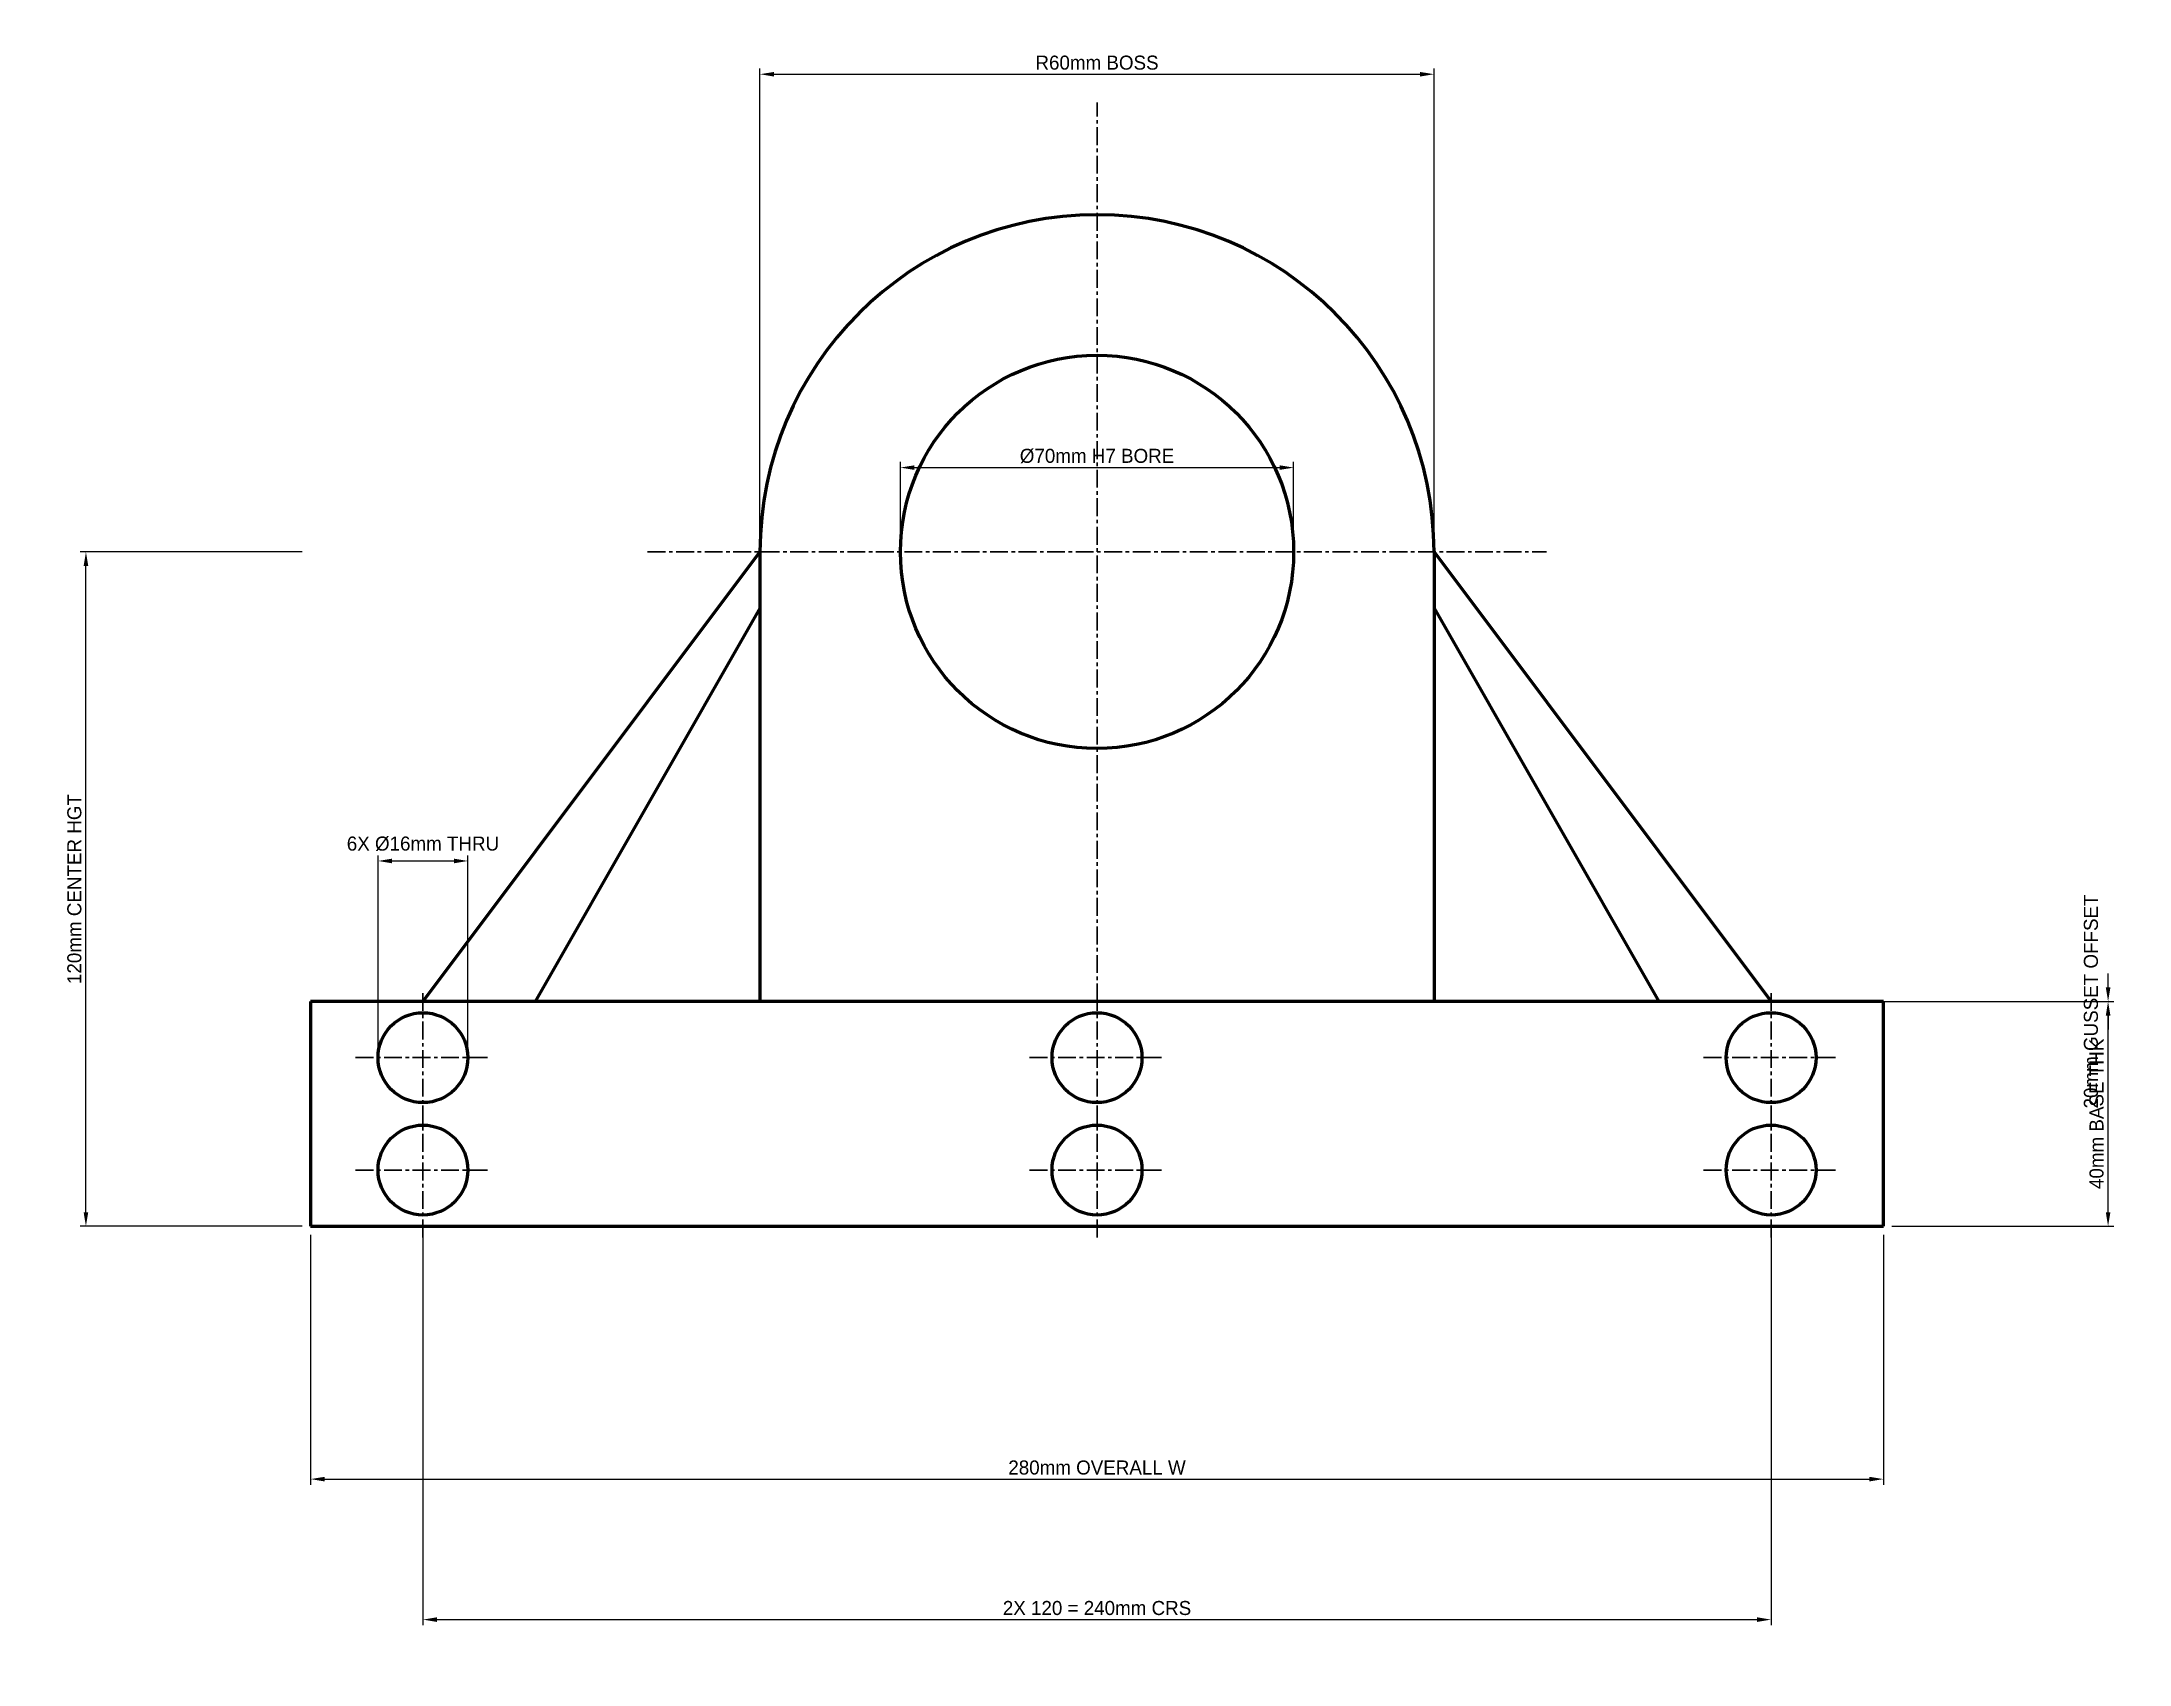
# Model space of a CAD drawing. Header units: metres. Extents: x -38 to 334, y -48 to 241.
import ezdxf

# ---------------------------------------------------------------- set-up
doc = ezdxf.new("R2010")
doc.units = ezdxf.units.M
doc.linetypes.add('CENTER', pattern=[5.08, 3.175, -0.635, 0.635, -0.635])
for name, color, linetype, lineweight in [('CENTERLINES', 7, 'CENTER', 30), ('DIMENSIONS', 7, 'Continuous', 30), ('GEOMETRY', 7, 'Continuous', 60)]:
    doc.layers.add(name, color=color, linetype=linetype, lineweight=lineweight)
doc.dimstyles.new('ENGINEERING_STYLE', dxfattribs={"dimtxt": 2.5, "dimasz": 2.5, "dimexe": 1, "dimexo": 1.5, "dimgap": 0.8, "dimtad": 1, "dimcen": 2.5, "dimazin": 3, "dimtfac": 1, "dimtmove": 0, "dimatfit": 3})

msp = doc.modelspace()

# ---------------------------------------------------------------- linework, layer by layer
at = {"layer": 'CENTERLINES'}
for p, q in [((150, 70), (150, 230)), ((70, 150), (230, 150)), ((30, 48), (30, 72)), ((150, 48), (150, 72)), ((270, 48), (270, 72)), ((18, 60), (42, 60)), ((138, 60), (162, 60)), ((258, 60), (282, 60)), ((30, 28), (30, 52)), ((150, 28), (150, 52)), ((270, 28), (270, 52)), ((18, 40), (42, 40)), ((138, 40), (162, 40)), ((258, 40), (282, 40))]:
    msp.add_line(p, q, dxfattribs=at)
at = {"layer": 'GEOMETRY'}
for p, q in [((90, 150), (30, 70)), ((90, 150), (90, 70)), ((90, 150), (90, 140)), ((210, 150), (210, 70)), ((210, 150), (270, 70)), ((210, 150), (210, 140)), ((90, 140), (50, 70)), ((210, 140), (250, 70)), ((30, 70), (10, 70)), ((10, 70), (10, 30)), ((50, 70), (30, 70)), ((90, 70), (50, 70)), ((210, 70), (90, 70)), ((250, 70), (210, 70)), ((270, 70), (250, 70)), ((290, 70), (270, 70)), ((290, 30), (290, 70)), ((10, 30), (290, 30))]:
    msp.add_line(p, q, dxfattribs=at)
for centre, radius in [((150, 150), 35), ((30, 60), 8), ((150, 60), 8), ((270, 60), 8), ((30, 40), 8), ((150, 40), 8), ((270, 40), 8)]:
    msp.add_circle(centre, radius, dxfattribs=at)
msp.add_arc((150, 150), 60, 0, 180, dxfattribs=at)

# ---------------------------------------------------------------- dimensions: what is measured, and where the dimension line sits
at = {"layer": 'DIMENSIONS'}
for base, p1, p2, text in [((90, 235), (90, 150), (210, 150), 'R60mm BOSS'), ((115, 165), (115, 150), (185, 150), '%%C70mm H7 BORE'), ((22, 95), (22, 60), (38, 60), '6X %%C16mm THRU'), ((10, -15), (10, 30), (290, 30), '280mm OVERALL W'), ((30, -40), (30, 30), (270, 30), '2X 120 = 240mm CRS')]:
    msp.add_linear_dim(base=base, p1=p1, p2=p2, text=text, dimstyle='ENGINEERING_STYLE', dxfattribs=at).render()
for base, p1, p2, text in [((-30, 30), (10, 30), (10, 150), '120mm CENTER HGT'), ((330, 70), (290, 70), (270, 70), '20mm GUSSET OFFSET'), ((330, 30), (290, 30), (290, 70), '40mm BASE THK')]:
    msp.add_linear_dim(base=base, p1=p1, p2=p2, angle=90, text=text, dimstyle='ENGINEERING_STYLE', dxfattribs=at).render()

doc.saveas('drawing.dxf')
